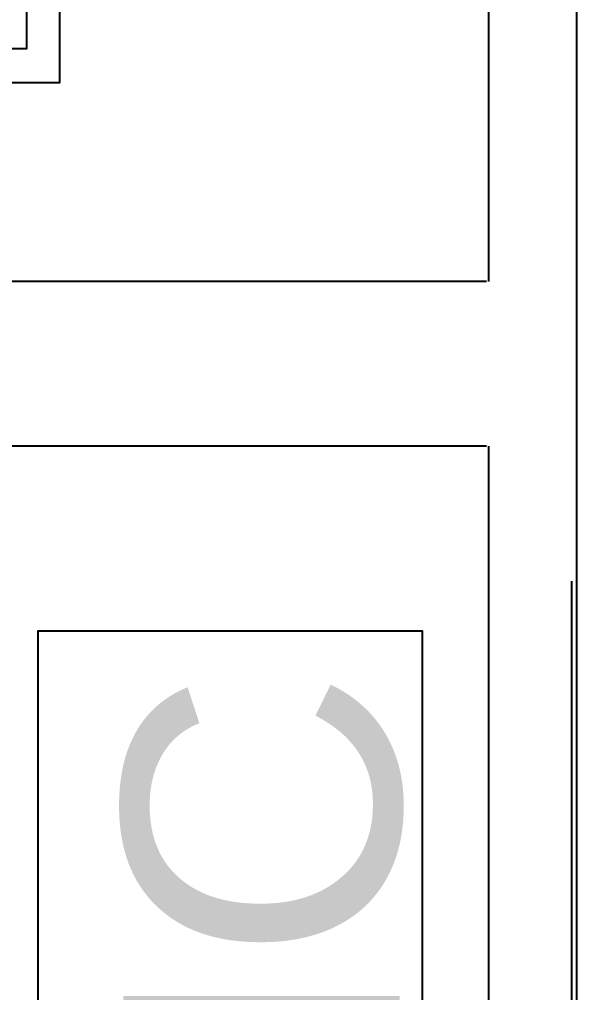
# Model space of a CAD drawing. Header units: millimetres. Extents: x 2148 to 2681, y 758 to 986.
# Drawn here: x 2409.0474 to 2409.3011, y 949.4619 to 949.9052 of the extents above; entities that cross this region are included whole.
import ezdxf

# ---------------------------------------------------------------- set-up
doc = ezdxf.new("R2010")
doc.units = ezdxf.units.MM
doc.linetypes.add('CENTER', pattern=[2, 1.25, -0.25, 0.25, -0.25])
doc.linetypes.add('CENTER2', pattern=[28.575000000000003, 19.05, -3.175, 3.175, -3.175])
for name, color, linetype in [('4', 4, 'Continuous'), ('D', 1, 'Continuous'), ('HATCH', 8, 'Continuous'), ('S_GRID LINES', 252, 'Continuous')]:
    doc.layers.add(name, color=color, linetype=linetype)
doc.styles.add('MMTX$0$ESMX$0$X-OPTA1D', font='x-opta1d')

# ---------------------------------------------------------------- blocks, each defined once
blk = doc.blocks.new('ELEVA2')
at = {"ltscale": 0.05}
blk.add_lwpolyline([(-79001.24417676749, -2180.936064327734), (-79000.46328186184, -2180.936064327734), (-79000.46328186184, -2182.289579944565), (-79001.24417676749, -2182.289579944565)], close=True, dxfattribs=at)
blk.add_lwpolyline([(-79001.08384294306, -2182.241639611827), (-79001.08384294306, -2182.201156657216), (-79001.22872930746, -2182.201156657216), (-79001.22872930746, -2180.950979100281), (-79000.47872932286, -2180.950979100281), (-79000.47872930624, -2182.201156649171), (-79000.48352334033, -2182.201156649235), (-79000.48352333956, -2182.259217728874), (-79000.47127191909, -2182.259217728874), (-79000.4712719187, -2182.289579944565)], dxfattribs=at)
at = {"layer": 'HATCH', "linetype": 'CENTER', "ltscale": 0.05}
blk.add_line((-79001.24417674351, -2182.289579944565), (-79000.46328186184, -2180.936064327734), dxfattribs=at)

msp = doc.modelspace()

# ---------------------------------------------------------------- linework, layer by layer
at = {"layer": '4', "color": 4, "linetype": 'ByBlock', "ltscale": 0.5}
for p, q in [((2409.261061475544, 950.8711306371855), (2409.261061475515, 949.7858039235093)), ((2409.260042993953, 949.785803923537, -1.930309596545676e-09), (2407.632735712196, 949.7858039668989, -1.662146309822191e-09)), ((2409.26004299196, 949.710803923537, -1.930309596545676e-09), (2407.560650494377, 949.7108039688195, -1.650267417238767e-09)), ((2409.261061475515, 949.7108039235098), (2409.261061475413, 947.1195247067825))]:
    msp.add_line(p, q, dxfattribs=at)
at = {"layer": 'D', "ltscale": 0.5, "elevation": 9.6651675616068e-09}
msp.add_lwpolyline([(2409.230969787799, 949.1713015661848), (2409.230969787799, 949.6264371000765), (2409.055796023725, 949.6264371000765), (2409.055796023725, 949.1713015661848)], close=True, dxfattribs=at)
at = {"layer": 'HATCH', "color": 8, "linetype": 'CENTER', "ltscale": 0.5}
msp.add_line((2409.301100521907, 951.0675996407994), (2409.301100521907, 946.8463209778782, 1.043746688532571e-09), dxfattribs=at)
at = {"layer": 'S_GRID LINES', "linetype": 'CENTER2', "ltscale": 0.2}
for p, q in [((2409.298970938796, 922.9793019693205, -5.183110921926334e-09), (2409.298970938796, 960.9771161535499, -5.735468146287821e-09)), ((2409.298970942754, 922.9776770529314, -5.183110921926334e-09), (2409.298970942754, 960.9754912371608, -5.735468146287821e-09))]:
    msp.add_line(p, q, dxfattribs=at)

# ---------------------------------------------------------------- block references
at = {"rotation": 269.9999984733793}
msp.add_blockref('ELEVA2', (4589.999526015678, -78050.58696571122, -2.063828041912351e-08), dxfattribs=at)

# ---------------------------------------------------------------- texts
at = {"color": 2, "style": 'MMTX$0$ESMX$0$X-OPTA1D', "text_generation_flag": 6, "width": 1.100000000006027}
msp.add_text('FHC', height=0.1259999999999764, rotation=270, dxfattribs=at).set_placement((2409.220617933117, 949.2283178141904, -2.305711876758787e-09))

doc.saveas('drawing.dxf')
